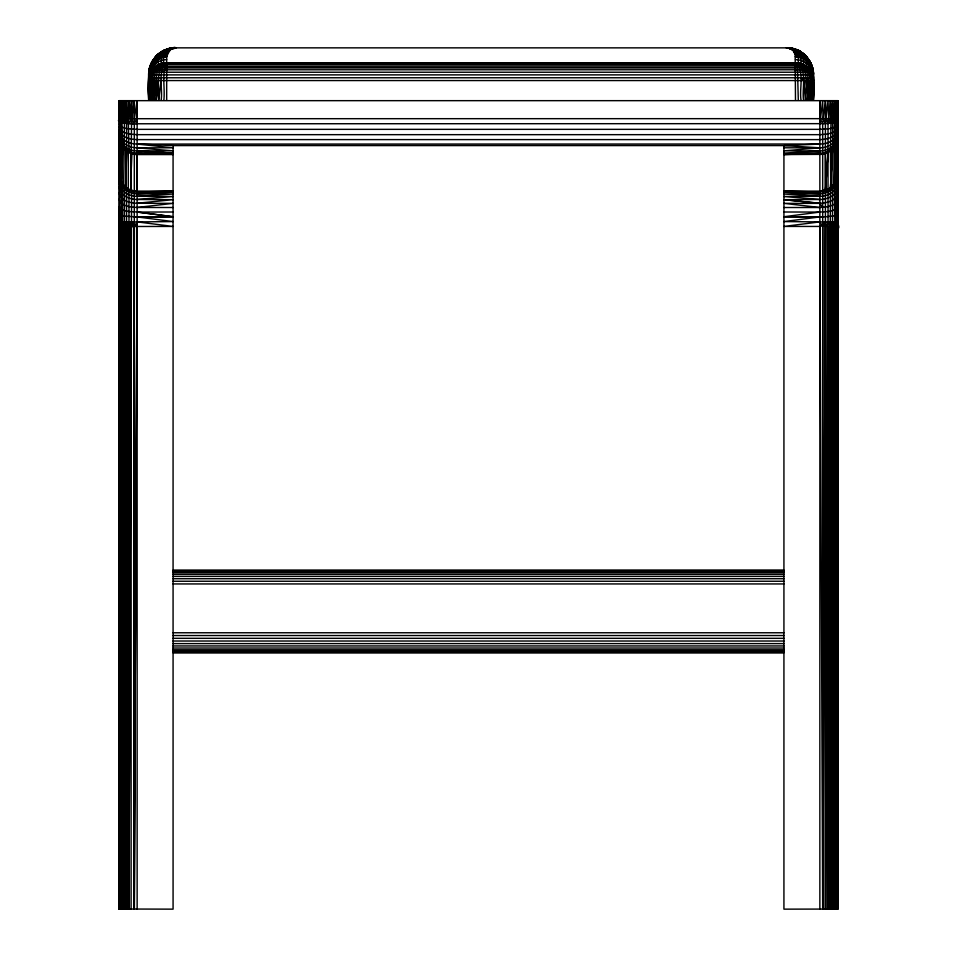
<?xml version="1.0" encoding="UTF-8"?>
<svg xmlns="http://www.w3.org/2000/svg" width="957" height="957" viewBox="0 0 957 957"><rect width="100%" height="100%" fill="white"/><g stroke="black" fill="none" stroke-linecap="round" stroke-linejoin="round"><path stroke-width="1.44" d="M119.17 214.248L124.434 216.138L137.138 216.928L173.073 221.581L119.398 222.084L119.422 229.034L119.398 100.664L120.104 118.752M819.862 144.076L783.927 145.584L783.927 909.15L836.705 909.054L837.83 909.006L837.83 100.664L119.17 100.664L119.17 909.006L119.17 208.47L120.151 213.985L119.481 211.27L120.104 909.042L120.104 228.567L119.398 222.084L119.17 909.006L173.073 909.15L173.073 145.584L137.138 144.076L173.073 147.809L137.138 147.809C128.932 148.024 119.374 142.521 119.17 133.525M119.17 173.241L119.17 136.217L120.104 228.567L119.458 909.03L119.398 222.084L119.182 229.477M119.481 211.27L119.422 909.03L119.589 212.322L120.104 909.042M131.205 153.563L131.599 118.644L134.327 100.664L134.076 909.15L134.339 226.474L137.138 221.892L173.073 226.438L133.956 226.486L122.652 227.706L122.663 909.09L123.609 227.491L124.434 221.964L124.434 186.962L125.63 186.962L125.642 150.44L121.18 144.806L120.104 178.744L119.398 177.476L119.17 136.827C119.027 146.385 127.64 154.759 137.138 154.567L173.073 154.567L134.327 152.976L128.98 151.338L122.652 147.187L121.18 181.328L120.056 180.107L120.056 122.209L121.132 100.664L121.706 227.933L119.613 228.843L120.056 222.06L120.295 909.054L121.18 228.125L121.192 909.066L121.91 227.886L122.604 221.988L122.652 183.708L120.056 180.107L119.17 173.384C119.063 182.919 127.628 191.316 137.138 191.113L173.073 191.113L137.138 192.022C130.619 192.022 124.219 188.397 121.132 182.608L122.652 147.187L121.91 118.716L122.604 100.664L122.652 118.704C108.261 121.587 135.236 125.223 137.138 123.776L825.413 123.656L834.396 122.831L837.83 121.503L837.83 100.664L837.83 909.006M122.604 221.988L123.609 227.491L123.489 909.102L124.47 227.347L124.482 909.102L125.63 227.144L126.587 221.94L125.917 227.108L125.714 909.114L126.611 187.656L128.98 190.132L129.004 909.138L131.599 190.204L134.327 191.807L136.767 191.101L137.138 153.192L173.073 153.12L137.138 150.847C128.346 151.206 119.17 144.304 119.17 135.069M837.794 229.321L836.944 222.06L819.862 221.892L783.927 226.438L819.862 226.438C826.405 222.885 844.6 236.14 836.944 222.06L836.705 909.054L836.944 180.107L837.83 136.827L837.83 173.384C838.452 180.67 832.112 186.065 828.02 190.132L828.714 909.126L830.413 188.72L832.566 148.215C836.873 146.158 837.59 140.512 837.83 136.217C838.141 145.608 828.989 153.407 819.862 153.192L783.927 154.567L822.709 154.34L828.415 152.414L833.152 148.73L834.36 147.187L834.396 122.831L835.868 100.664L835.82 118.728L836.944 100.664L837.602 121.862L837.818 118.812L828.714 118.656L122.652 118.704L124.434 100.664L124.47 118.68L126.587 100.664L126.587 149.95L128.298 152.259L128.286 188.792L128.98 190.132L130.846 189.976L131.588 191.173L131.193 190.108M128.286 226.833L126.611 909.126L126.611 227.024L128.98 221.916L128.286 226.833L128.286 909.126L129.004 226.773L131.588 221.904L131.599 226.594L134.327 221.892L134.327 909.15L137.138 226.438M130.846 189.976L131.599 153.67L130.846 189.976L130.846 153.443L131.588 152.354L133.968 154.292M131.097 909.138L131.193 226.606M152.139 100.341C151.756 89.013 148.55 63.329 166.674 62.743L795.494 62.743C814.634 62.576 814.311 87.231 813.199 100.341M153.969 100.341C154.699 88.69 149.806 69.251 163.862 62.971C161.841 55.518 167.918 47.683 175.538 47.85C161.566 47.443 148.251 60.351 148.706 74.802L148.706 100.341M156.111 100.341C157.355 88.702 151.924 70.83 164.161 62.947L163.085 63.318M158.515 100.341C160.058 88.594 154.639 72.289 164.724 62.899L163.695 63.318M163.862 100.341C165.166 88.128 161.673 74.55 166.267 62.779L166.674 63.318M813.235 100.341C815.902 79.766 814.634 48.735 787.324 47.862C801.188 47.946 813.857 60.662 813.45 74.802L813.45 100.341L812.577 69.275L811.692 65.363L808.306 58.963L812.134 66.476L813.45 77.505M825.413 221.904L825.401 909.138L825.413 100.664L822.673 123.74L822.924 909.15L825.413 226.582L822.673 221.892M828.415 226.809L827.996 909.138L828.008 226.773L825.903 909.138L825.807 226.606L828.02 221.916L830.401 227.024L830.389 909.126L831.083 227.108L830.413 221.94L830.389 909.126M837.83 136.827L836.406 143.694L835.868 222.024L835.09 227.886L834.337 909.09L834.36 227.706L832.566 221.964L833.164 227.443L832.518 909.102L832.53 227.335L831.286 909.114L831.083 227.108L832.566 221.964L832.53 185.837C830.162 190.407 824.623 191.819 819.862 192.022L783.927 192.201L819.862 193.804C828.786 194.02 837.877 186.926 837.83 177.595M836.406 228.316L835.808 909.066L835.868 222.024L834.887 227.826L834.36 183.72L832.566 186.962L830.413 188.72L830.401 187.668L828.02 190.132L828.02 123.525L830.413 100.664L831.37 118.668L832.566 123.106L833.164 185.251L832.566 186.962L835.868 182.608L837.602 177.476L837.83 136.217M837.818 118.812L837.602 100.664L836.944 122.209L837.602 100.664L836.897 118.752L836.944 100.664L837.387 177.165L836.406 180.191M836.897 899.783L837.83 208.47L837.578 909.03L837.602 222.084L836.897 228.567L836.897 909.042L837.519 211.27L836.849 213.985L837.411 212.322L837.578 909.03L836.897 233.041M124.482 909.102L125.917 227.108M129.004 909.138L130.834 226.63L131.588 221.904M803.581 77.684L803.653 100.341C801.775 88.989 808.019 71.308 796.882 62.863C810.687 68.892 804.693 89.276 806.057 100.341M808.091 77.684L808.198 100.341C807.469 88.69 812.349 69.251 798.305 62.971L798.305 57.145L796.368 52.743L792.779 49.118L786.534 47.85L794.836 49.166L786.833 47.85L794.836 49.166L787.467 47.862L793.736 48.843L799.777 51.343L805.016 55.207M810.029 100.341C810.184 88.654 813.713 67.469 798.305 62.971M811.5 100.341C811.536 88.379 815.089 69.837 801.045 63.617L801.045 57.803L798.282 53.054L793.688 49.238L786.51 47.85L790.721 48.185L786.534 47.85L788.855 47.958M812.613 80.555L812.577 100.341L811.548 80.555M837.566 118.776L837.602 100.664M134.327 909.15L137.138 221.892M836.897 178.744L837.602 177.476L837.782 137.904M835.078 146.206L834.396 184.904L835.09 182.715L835.82 144.806L834.887 183.038L834.396 146.194L835.868 143.921L835.868 100.664M834.396 221.988L833.523 909.102L833.164 227.443M837.303 177.535L837.554 139.519L837.303 177.535L837.83 173.384M837.554 228.986L837.602 222.084L837.303 228.783M148.718 100.341C146.959 81.895 146.876 52.336 170.633 48.352C172.81 47.838 178.277 47.718 172.918 47.994C160.668 50.554 171.662 47.766 175.657 47.85C161.757 47.718 149.077 59.621 148.73 73.665C150.082 63.042 156.529 52.276 167.367 49.274L162.391 51.343M120.104 178.744L120.474 143.394L122.604 146.194L121.922 146.206L121.18 181.328L121.73 145.895L122.604 146.194M119.17 100.664L120.056 122.209L119.398 100.664L119.398 121.862L120.056 100.664L121.132 122.532M119.613 177.165L120.104 142.234L121.132 143.921L119.625 140.679L119.398 177.476L120.104 142.234L119.41 176.028L119.17 174.772M830.413 100.664L831.083 118.668L830.401 151.134L828.02 151.338L825.795 153.563M126.587 188.72L125.917 187.201L126.611 151.122L125.63 186.962L125.929 150.668L126.587 149.95L125.642 150.44M121.18 144.806L120.056 180.107M122.652 147.187L121.91 182.715L121.132 182.608M137.138 123.776L137.138 100.664L134.339 118.632L134.327 100.664M166.674 100.341L166.674 56.93C172.128 41.223 182.081 49.836 168.42 48.843M161.123 100.341C163.001 88.654 157.462 72.983 165.788 62.815L165.884 63.318M163.862 62.971C146.995 65.614 148.239 87.984 148.969 100.341C147.952 82.386 146.481 54.393 168.899 48.711C171.028 47.874 181.064 47.515 171.435 48.185L175.657 47.85L169.269 48.616L175.562 47.85L172.918 47.994M158.467 80.555L156.266 100.341L158.575 77.684M128.98 100.664L129.004 118.656L131.588 100.664L130.834 118.644L128.98 123.525L126.611 118.668L128.98 100.664L128.286 118.656L128.98 151.338L128.298 152.259M837.554 229.046L837.83 222.12M122.604 122.831L123.609 118.692L124.434 100.664M121.706 118.716L122.604 100.664M149.651 100.341C150.739 88.391 147.115 69.837 161.123 63.617L161.123 57.803L163.886 53.054L169.389 49.118L175.598 47.85L174.916 47.862L169.724 48.52L175.322 47.85L786.953 47.862C800.722 47.994 813.103 59.753 813.426 73.665C812.469 62.827 805.591 52.348 794.788 49.274L802.349 52.994L807.05 57.36M125.63 118.668L126.587 100.664L125.917 118.668L126.587 123.333L125.63 118.668L124.434 123.106L123.62 185L122.604 184.904L124.47 185.837L124.434 186.962L125.917 187.201M154.077 77.684L152.259 100.341L153.969 80.555M795.494 100.341L795.159 54.489L796.726 50.781C804.741 52.587 809.861 60.243 812.469 67.564M150.763 100.341L152.079 80.555L150.763 100.341L150.608 80.555M822.673 191.807L825.448 190.228L828.008 152.594L825.413 191.173L828.008 189.139L819.862 191.113L783.927 191.113L819.862 192.022M819.862 123.776L822.673 100.664L823.044 118.632L825.413 123.656L828.02 100.664L828.714 118.656L830.413 123.333L832.566 100.664L833.391 118.692L834.396 122.831M155.118 57.36L160.405 52.767L165.776 49.872L175.43 47.85C161.374 48.029 148.502 60.506 148.706 74.802L148.921 72.002M148.706 77.505C147.294 63.222 158.336 49.369 172.727 48.006M148.921 77.768L148.706 80.555L813.45 80.555C813.462 73.294 808.797 67.038 802.863 64.346L159.293 64.346L152.139 70.088L148.921 77.768L813.235 77.768M837.83 135.069C837.83 144.34 828.642 151.134 819.862 150.907L783.927 153.12L819.862 153.192M148.706 74.802C148.933 67.05 152.295 59.43 158.168 54.31C157.295 53.425 176.782 45.326 167.331 49.166L175.215 47.862L171.435 48.185M837.83 181.579C837.698 190.658 828.236 196.52 819.862 196.305L783.927 196.532L819.862 199.487C827.542 199.594 837.363 195.324 837.83 186.603M837.83 133.525C837.626 142.521 828.068 148.012 819.862 147.821L783.927 150.847L819.862 150.907M120.462 228.376L121.132 222.024L121.91 227.886L121.659 909.078L122.652 227.706L121.706 227.933M837.83 131.635C837.255 140.236 827.374 144.1 819.862 144.017L137.138 144.076M793.736 48.843L786.977 47.85L791.834 48.424L798.03 51.128L798.282 53.054L795.482 56.547C804.741 56.894 813.259 64.059 813.426 73.665M148.73 73.665L150.919 65.83L160.405 52.767L170.179 48.436L175.478 47.85M158.683 100.341L161.087 80.555M837.83 192.56C836.801 200.731 826.8 203.159 819.862 203.243L783.927 199.678L819.862 199.487M837.83 129.422C836.633 137.437 826.645 139.459 819.862 139.602L137.138 139.602C130.355 139.459 120.367 137.437 119.17 129.422M837.387 177.165L837.59 139.531L837.59 176.028L837.782 174.389M837.83 199.271C835.88 206.58 826.13 207.059 819.862 207.513L783.927 207.513M835.868 122.532L836.538 118.74M837.83 126.958C835.652 134.028 826.023 134.243 819.862 134.662L137.138 134.662C130.977 134.243 121.348 134.028 119.17 126.958M836.944 222.06L835.82 228.125L835.341 909.078L835.09 227.886M832.566 123.106L834.396 100.664L835.09 118.716M150.01 67.337C152.594 58.006 161.255 51.068 170.334 48.424M163.814 51.008L170.813 48.34C159.496 50.506 151.613 60.219 149.053 70.95C150.476 60.578 159.293 50.972 169.844 48.508C162.247 50.278 155.776 55.362 151.888 62.085M148.921 74.718C150.177 66.236 158.12 59.549 166.674 59.657M149.136 77.684L150.668 72.469L150.668 66.691C154.256 56.248 164.054 48.209 175.203 47.862C168.623 49.8 160.848 51.439 156.051 56.726M837.83 206.556C834.516 212.382 825.7 211.449 819.862 212.071L783.927 211.999M152.821 61.368L162.846 51.582L171.291 48.293L174.94 47.862M837.83 124.29C834.253 129.781 825.676 128.693 819.862 129.351L137.138 129.351C131.324 128.693 122.747 129.781 119.17 124.29M830.413 188.72L832.53 149.304L830.413 149.95L830.784 187.428L831.071 150.668L830.413 149.95M836.897 142.234L837.375 140.679L837.602 177.476M149.053 70.95L151.517 63.294M149.699 67.564L150.464 65.363M150.668 66.691C154.807 57.157 163.097 48.939 173.899 47.922C175.669 47.886 169.76 48.4 173.384 48.149M165.106 63.318L164.365 63.318M149.579 75.053L154.34 67.624L807.816 67.624L811.225 72.23L813.031 77.684M152.139 70.088L152.139 64.298L156.135 58.114L165.441 50.781L174.485 47.91M150.668 72.469L153.969 67.971L158.515 64.693C156.254 56.331 164.221 51.068 171.124 49.106L167.559 49.393M798.736 50.793C810.806 58.21 791.331 45.996 789.429 48.006M812.577 75.053L809.706 69.777L805.244 65.794L156.111 66.153C154.244 58.616 161.219 50.649 168.803 51.056M164.903 50.171C157.845 53.233 152.534 59.43 150.022 66.476M136.767 118.632L134.327 123.74L131.599 118.644L131.588 100.664L131.588 123.656L130.834 118.644M151.972 62.337L152.893 60.435M837.83 214.248L834.396 215.815L825.413 216.796L783.927 216.737L819.862 212.071M151.637 62.564L156.625 55.769L163.468 50.888M152.139 64.298C155.405 58.879 160.178 53.951 166.996 54.489L153.969 62.157L153.969 67.971M152.414 63.545L160.178 55.817L169.485 50.326L164.125 51.128L156.888 56.26M795.482 56.547L798.222 56.75L799.777 55.087L799.322 51.582C797.695 48.951 787.934 47.85 787.109 47.862C797.803 47.766 809.837 56.343 808.198 67.971M153.969 62.157L158.73 58.389L166.674 56.547L161.123 57.803M788.975 47.97L786.798 47.85L792.886 48.616L798.114 50.518L803.988 54.31L808.306 58.963L802.229 53.161L806.751 57.504L812.373 68.318C809.981 59.633 803.378 51.439 794.035 50.374L793.353 51.056L795.159 54.489C805.926 54.166 813.988 64.418 813.45 74.802C813.187 62.947 804.813 51.774 793.269 48.711L799.777 51.343M157.151 55.207L164.042 50.518L169.365 48.604L163.204 50.912M156.111 60.339L162.379 55.087L168.145 52.025L167.248 51.116M164.125 51.128L166.662 49.608L173.899 47.922M158.515 58.879L167.738 52.647L162.008 53.568L158.491 55.171M162.702 52.109L172.463 48.173M160.381 64.346L162.582 63.318L799.585 63.318L801.775 64.346M161.601 52.133L162.846 51.582M159.759 64.346L161.853 63.449M158.515 64.693L161.123 63.617M786.594 47.85L791.535 48.352L786.51 47.85L790.721 48.185C776.39 46.642 802.373 49.154 800.554 52.133C812.266 58.078 815.795 83.307 811.692 65.363M165.776 49.872L170.813 48.34M168.468 49.238L172.272 48.209M835.09 182.715L835.868 182.608M171.997 48.197L174.246 47.898M819.862 216.928L783.927 221.581L819.862 221.892L822.709 226.474L822.673 909.15L819.862 226.438M174.09 47.91L171.088 48.293M119.17 199.271C121.12 206.556 130.87 207.095 137.138 207.466L173.073 203.363L137.138 203.243C130.2 203.159 120.199 200.731 119.17 192.56M137.138 203.243L173.073 199.678L137.138 199.487C129.458 199.594 119.637 195.324 119.17 186.603M119.17 908.791L126.611 908.672M137.138 199.487L173.073 196.532L137.138 196.305C128.764 196.52 119.302 190.658 119.17 181.579M163.862 57.145L166.674 56.93M797.265 50.171L801.775 52.838L796.391 49.872L791.032 49.106L794.035 50.374L792.671 50.326L789.405 48.185L786.642 47.85L790.721 48.185L787.168 47.862M794.035 50.374L789.405 48.185C784.178 47.431 792.886 48.101 795.387 50.53L794.011 52.025L801.954 54.274L806.751 57.504M137.138 196.305L173.073 194.02L137.138 193.804C128.214 194.02 119.123 186.926 119.17 177.595M134.327 216.892L173.073 216.737L137.138 211.999C131.3 211.521 122.484 212.346 119.17 206.556M137.138 193.804L173.073 192.201L137.138 192.022L136.767 191.101M798.305 100.341L797.456 67.624L164.712 67.624M795.494 69.837L797.755 69.777M170.31 49.046L171.231 49.022M819.862 193.804L783.927 194.02L819.862 196.305M137.138 216.928L173.073 216.737L137.138 212.071L173.073 211.999M152.45 69.777L809.706 69.777M150.931 72.23L811.225 72.23M149.818 74.885L812.349 74.885M173.073 145.584L783.927 145.584L819.862 147.821L783.927 147.809M822.673 207.37L819.862 203.374L783.927 203.363L819.862 207.513M783.927 216.737L822.673 216.892M173.073 570.216L783.927 570.169M173.073 570.575L783.927 570.575M173.073 570.719L783.927 570.719M173.073 571.437L783.927 571.437M173.073 572.717L783.927 572.717M173.073 574.391L783.927 574.391M173.073 576.413L783.927 576.413M173.073 578.722L783.927 578.722M173.073 581.246L783.927 581.246M173.073 583.937L783.927 583.937M173.073 632.768L783.927 632.768M173.073 635.532L783.927 635.532M173.073 638.319L783.927 638.319M173.073 641.023L783.927 641.023M173.073 643.594L783.927 643.594M173.073 645.951L783.927 645.951M173.073 648.033L783.927 648.033M173.073 649.779L783.927 649.779M173.073 651.143L783.927 651.143M173.073 652.088L783.927 652.088M173.073 652.231L783.927 652.231M173.073 652.602L783.927 652.602M173.073 652.65L783.927 652.65M137.138 207.466L173.073 207.513M830.389 908.672L837.83 908.791L837.519 211.27M791.858 49.046L788.915 48.185L791.858 49.046L789.896 48.209M164.413 69.777L166.674 69.837M789.704 48.173L787.479 47.91L788.269 47.91M786.953 47.862L792.432 48.52L791.834 48.424M794.43 52.647L796.368 52.743M137.138 144.017C129.626 144.1 119.745 140.236 119.17 131.635M173.073 153.12L137.138 150.907L173.073 150.847L137.138 147.809M795.494 56.93L803.437 58.389L803.641 64.693L801.045 63.617M795.494 59.657C804.036 59.549 811.991 66.236 813.235 74.718M783.927 199.678L819.862 203.374M790.159 48.197L788.066 47.91L795.506 49.608L800.554 52.133L803.605 54.238L807.708 59.322M788.46 47.934C795.351 48.807 803.796 52.767 807.792 59.633L807.911 61.511L801.045 57.803M792.791 48.604L798.951 50.912M798.222 56.75L800.889 57.372L801.99 55.817L800.554 52.133L791.355 48.34C799.083 50.326 808.019 57.157 806.045 66.153M799.071 63.318L797.432 62.899L798.473 63.318M791.164 48.556L797.971 51.642L803.437 58.389L803.665 55.171L800.901 52.695L791.355 48.34M799.466 52.109L792.671 50.326M796.391 49.872L790.865 48.293L796.726 50.781M797.791 63.318L796.368 62.815C804.717 72.983 799.107 88.654 801.045 100.341M803.641 58.879L805.794 59.777L806.033 58.114L805.268 56.26L801.99 53.58M800.303 63.449L802.409 64.346M794.777 49.704L798.03 51.128M797.061 63.318L795.901 62.779L797.456 67.624M836.897 228.567L837.602 222.084L837.818 229.477M134.327 152.976L136.767 154.567M795.494 62.743L796.284 63.318M805.997 56.212L802.899 53.496L810.268 62.085M808.198 62.157L809.742 63.545L809.335 61.368M800.997 77.684L803.641 80.555M128.98 151.338L130.846 153.443M813.235 72.002L810.029 64.298L810.029 70.088M808.306 59.812L811.237 65.83M808.198 59.035L810.519 62.564M822.673 123.74L820.233 118.632L819.862 100.664L819.862 909.15M809.263 60.435L812.038 66.511M828.02 123.525L826.166 118.644L825.413 100.664M119.17 136.827L120.056 141.457M124.434 221.964L125.63 227.144M123.609 118.692L124.434 123.106M803.689 80.555L805.89 100.341M806.105 80.555L808.055 100.341M808.258 80.555L809.909 100.341M119.17 136.217L119.422 176.184M810.089 80.555L811.404 100.341M825.413 152.354L825.448 190.228M119.398 138.873L119.41 176.028L119.41 139.531M149.543 80.555L149.579 100.341M120.056 100.664L120.104 117.364M119.398 100.664L119.41 118.776M811.5 66.691L811.5 72.469M137.138 100.664L137.138 909.15M156.051 80.555L154.101 100.341L156.111 80.555"/></g></svg>
